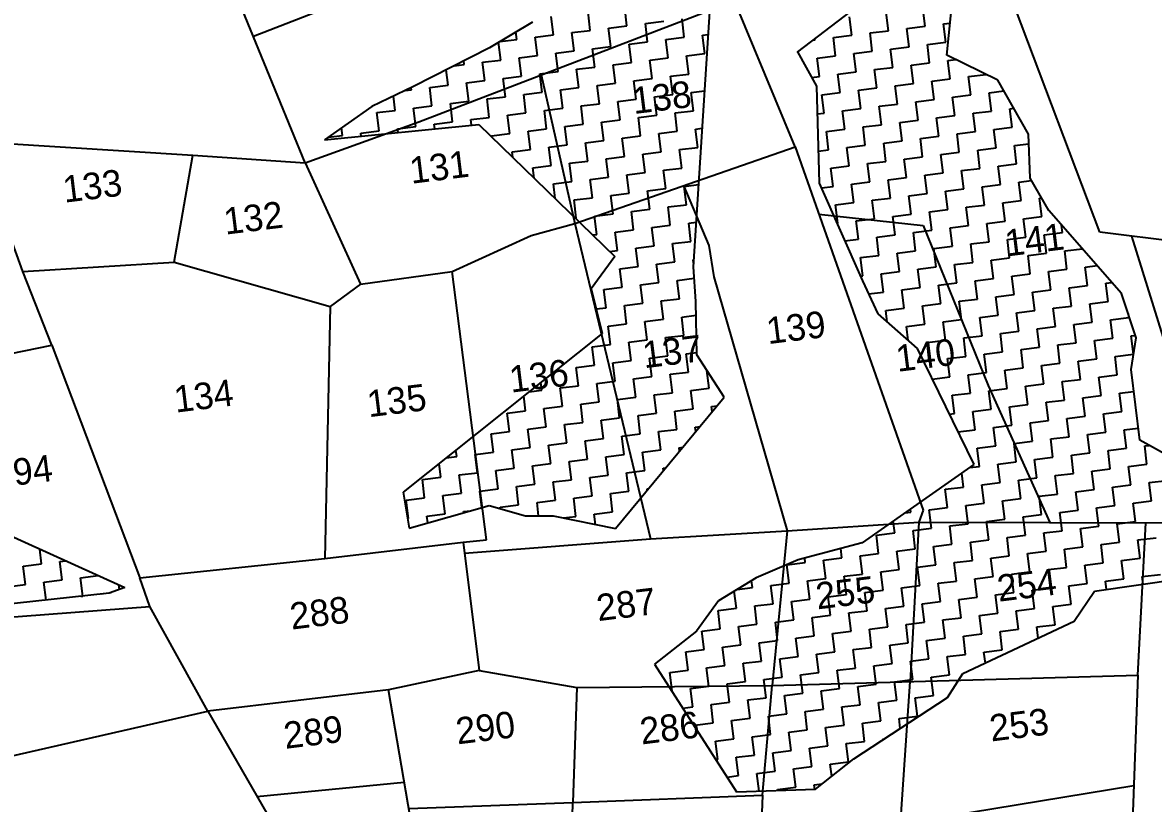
# Model space of a CAD drawing. Header units: metres. Extents: x 286056 to 292206, y 2024114 to 2027347.
# Drawn here: x 287540 to 288133, y 2025718 to 2026127 of the extents above; entities that cross this region are included whole.
import ezdxf
from ezdxf.enums import TextEntityAlignment as Align

# ---------------------------------------------------------------- set-up
doc = ezdxf.new("R2010")
doc.units = ezdxf.units.M
for name, color, linetype in [('POLY_HATCH', 12, 'Continuous'), ('POLY_PARCEL', 6, 'Continuous'), ('TEXT_PARCEL', 7, 'Continuous')]:
    doc.layers.add(name, color=color, linetype=linetype)
doc.styles.add('TEXT_MAP', font='')
doc.styles.get('TEXT_MAP').set_extended_font_data('Kruti Dev 050')

# ---------------------------------------------------------------- blocks, each defined once
blk = doc.blocks.new('13')
at = {"layer": 'POLY_HATCH'}
for p, q in [((221.201, 365.763), (225.028, 385.996)), ((239.479, 384.899), (229.974, 379.347)), ((212.437, 383.529), (209.351, 382.171)), ((209.351, 382.171), (203.919, 380.198)), ((239.973, 377.867), (240.96, 382.185)), ((203.919, 380.198), (200.956, 379.211)), ((229.974, 379.347), (230.962, 376.88)), ((200.956, 379.211), (197.5, 377.36)), ((243.182, 375.77), (239.973, 377.867)), ((197.5, 377.36), (207.993, 377.113)), ((207.993, 377.113), (216.016, 367.12)), ((230.962, 376.88), (230.344, 370.341)), ((244.781, 371.893), (243.182, 375.77)), ((244.534, 368.932), (244.781, 371.893)), ((230.344, 370.341), (232.443, 363.433)), ((245.522, 366.588), (244.534, 368.932)), ((149.904, 367.596), (180.395, 348.967)), ((216.016, 367.12), (214.165, 365.146)), ((249.719, 360.42), (245.522, 366.588)), ((221.078, 363.419), (221.201, 365.763)), ((214.165, 365.146), (214.535, 362.062)), ((220.707, 359.841), (221.078, 363.419)), ((232.443, 363.433), (233.184, 361.089)), ((214.535, 362.062), (199.845, 353.056)), ((233.184, 361.089), (235.543, 358.436)), ((250.336, 357.336), (249.719, 360.42)), ((222.189, 356.757), (220.707, 359.841)), ((235.543, 358.436), (238.382, 350.171)), ((249.719, 355.238), (250.336, 357.336)), ((213.794, 348.861), (222.189, 356.757)), ((249.719, 350.427), (249.719, 355.238)), ((199.845, 353.056), (199.969, 350.589)), ((199.969, 350.589), (205.524, 351.452)), ((205.524, 351.452), (207.869, 350.465)), ((207.869, 350.465), (209.721, 350.218)), ((209.721, 350.218), (213.794, 348.861)), ((256.015, 345.862), (249.719, 350.427)), ((238.382, 350.171), (230.235, 345.853)), ((179.284, 348.72), (163.36, 348.967)), ((180.395, 348.967), (179.284, 348.72)), ((230.235, 345.853), (225.791, 345.236)), ((225.791, 345.236), (222.828, 344.372)), ((222.828, 344.372), (220.112, 343.138)), ((220.112, 343.138), (218.384, 341.288)), ((218.384, 341.288), (215.298, 339.437)), ((243.813, 338.82), (245.418, 340.671)), ((245.418, 340.671), (251.467, 340.794)), ((215.298, 339.437), (219.742, 330.184)), ((235.913, 336.23), (243.813, 338.82)), ((234.679, 334.749), (235.913, 336.23)), ((227.889, 331.418), (234.679, 334.749)), ((225.05, 329.691), (227.889, 331.418)), ((219.742, 330.184), (225.05, 329.691))]:
    blk.add_line(p, q, dxfattribs=at)
at = {"layer": 'POLY_HATCH', "linetype": 'Continuous'}
for p, q in [((213.75, 382.5), (213.75, 383.75)), ((216.25, 382.5), (216.25, 383.75)), ((218.75, 382.5), (218.75, 383.75)), ((210, 381.25), (210, 382.457)), ((210.098, 382.5), (211.25, 382.5)), ((211.25, 382.5), (211.25, 383.007)), ((212.5, 382.5), (213.75, 382.5)), ((212.5, 381.25), (212.5, 382.5)), ((215, 382.5), (216.25, 382.5)), ((215, 381.25), (215, 382.5)), ((217.5, 382.5), (218.75, 382.5)), ((217.5, 381.25), (217.5, 382.5)), ((220, 382.5), (221.25, 382.5)), ((220, 381.25), (220, 382.5)), ((222.5, 381.25), (222.5, 382.5)), ((206.25, 380), (206.25, 381.045)), ((206.815, 381.25), (207.5, 381.25)), ((207.5, 381.25), (207.5, 381.499)), ((208.75, 381.25), (210, 381.25)), ((208.75, 380), (208.75, 381.25)), ((211.25, 381.25), (212.5, 381.25)), ((211.25, 380), (211.25, 381.25)), ((213.75, 381.25), (215, 381.25)), ((213.75, 380), (213.75, 381.25)), ((216.25, 381.25), (217.5, 381.25)), ((216.25, 380), (216.25, 381.25)), ((218.75, 381.25), (220, 381.25)), ((218.75, 380), (218.75, 381.25)), ((221.25, 381.25), (222.5, 381.25)), ((221.25, 380), (221.25, 381.25)), ((223.75, 381.25), (224.13, 381.25)), ((223.75, 380), (223.75, 381.25)), ((233.75, 380), (233.75, 381.25)), ((236.25, 380), (236.25, 381.25)), ((238.75, 380), (238.75, 381.25)), ((203.326, 380), (203.75, 380)), ((203.75, 380), (203.75, 380.141)), ((205, 380), (206.25, 380)), ((205, 378.75), (205, 380)), ((207.5, 380), (208.75, 380)), ((207.5, 378.75), (207.5, 380)), ((210, 380), (211.25, 380)), ((210, 378.75), (210, 380)), ((212.5, 380), (213.75, 380)), ((212.5, 378.75), (212.5, 380)), ((215, 380), (216.25, 380)), ((215, 378.75), (215, 380)), ((217.5, 380), (218.75, 380)), ((217.5, 378.75), (217.5, 380)), ((220, 380), (221.25, 380)), ((220, 378.75), (220, 380)), ((222.5, 380), (223.75, 380)), ((222.5, 378.75), (222.5, 380)), ((231.091, 380), (231.25, 380)), ((231.25, 380), (231.25, 380.093)), ((232.5, 380), (233.75, 380)), ((232.5, 378.75), (232.5, 380)), ((235, 380), (236.25, 380)), ((235, 378.75), (235, 380)), ((237.5, 380), (238.75, 380)), ((237.5, 378.75), (237.5, 380)), ((240, 380), (240.461, 380)), ((240, 378.75), (240, 380)), ((202.5, 378.75), (202.5, 379.725)), ((230, 379.283), (230, 379.363)), ((201.25, 378.75), (202.5, 378.75)), ((201.25, 377.5), (201.25, 378.75)), ((203.75, 378.75), (205, 378.75)), ((203.75, 377.5), (203.75, 378.75)), ((206.25, 378.75), (207.5, 378.75)), ((206.25, 377.5), (206.25, 378.75)), ((208.75, 378.75), (210, 378.75)), ((208.75, 377.5), (208.75, 378.75)), ((211.25, 378.75), (212.5, 378.75)), ((211.25, 377.5), (211.25, 378.75)), ((213.75, 378.75), (215, 378.75)), ((213.75, 377.5), (213.75, 378.75)), ((216.25, 378.75), (217.5, 378.75)), ((216.25, 377.5), (216.25, 378.75)), ((218.75, 378.75), (220, 378.75)), ((218.75, 377.5), (218.75, 378.75)), ((221.25, 378.75), (222.5, 378.75)), ((221.25, 377.5), (221.25, 378.75)), ((231.25, 378.75), (232.5, 378.75)), ((231.25, 377.5), (231.25, 378.75)), ((233.75, 378.75), (235, 378.75)), ((233.75, 377.5), (233.75, 378.75)), ((236.25, 378.75), (237.5, 378.75)), ((236.25, 377.5), (236.25, 378.75)), ((238.75, 378.75), (240, 378.75)), ((238.75, 377.5), (238.75, 378.75)), ((198.75, 377.5), (198.75, 378.029)), ((197.762, 377.5), (198.75, 377.5)), ((200, 377.5), (201.25, 377.5)), ((200, 377.301), (200, 377.5)), ((202.5, 377.5), (203.75, 377.5)), ((202.5, 377.242), (202.5, 377.5)), ((205, 377.5), (206.25, 377.5)), ((205, 377.184), (205, 377.5)), ((207.5, 377.5), (208.75, 377.5)), ((207.5, 377.125), (207.5, 377.5)), ((210, 377.5), (211.25, 377.5)), ((210, 376.25), (210, 377.5)), ((212.5, 377.5), (213.75, 377.5)), ((212.5, 376.25), (212.5, 377.5)), ((215, 377.5), (216.25, 377.5)), ((215, 376.25), (215, 377.5)), ((217.5, 377.5), (218.75, 377.5)), ((217.5, 376.25), (217.5, 377.5)), ((220, 377.5), (221.25, 377.5)), ((220, 376.25), (220, 377.5)), ((222.5, 377.5), (223.421, 377.5)), ((222.5, 376.25), (222.5, 377.5)), ((230.713, 377.5), (231.25, 377.5)), ((232.5, 377.5), (233.75, 377.5)), ((232.5, 376.25), (232.5, 377.5)), ((235, 377.5), (236.25, 377.5)), ((235, 376.25), (235, 377.5)), ((237.5, 377.5), (238.75, 377.5)), ((237.5, 376.25), (237.5, 377.5)), ((240, 377.5), (240.535, 377.5)), ((240, 376.25), (240, 377.5)), ((208.75, 376.25), (210, 376.25)), ((208.75, 376.17), (208.75, 376.25)), ((211.25, 376.25), (212.5, 376.25)), ((211.25, 375), (211.25, 376.25)), ((213.75, 376.25), (215, 376.25)), ((213.75, 375), (213.75, 376.25)), ((216.25, 376.25), (217.5, 376.25)), ((216.25, 375), (216.25, 376.25)), ((218.75, 376.25), (220, 376.25)), ((218.75, 375), (218.75, 376.25)), ((221.25, 376.25), (222.5, 376.25)), ((221.25, 375), (221.25, 376.25)), ((231.25, 376.25), (232.5, 376.25)), ((231.25, 375), (231.25, 376.25)), ((233.75, 376.25), (235, 376.25)), ((233.75, 375), (233.75, 376.25)), ((236.25, 376.25), (237.5, 376.25)), ((236.25, 375), (236.25, 376.25)), ((238.75, 376.25), (240, 376.25)), ((238.75, 375), (238.75, 376.25)), ((241.25, 376.25), (242.447, 376.25)), ((241.25, 375), (241.25, 376.25)), ((210, 375), (211.25, 375)), ((210, 374.613), (210, 375)), ((212.5, 375), (213.75, 375)), ((212.5, 373.75), (212.5, 375)), ((215, 375), (216.25, 375)), ((215, 373.75), (215, 375)), ((217.5, 375), (218.75, 375)), ((217.5, 373.75), (217.5, 375)), ((220, 375), (221.25, 375)), ((220, 373.75), (220, 375)), ((222.5, 375), (222.948, 375)), ((222.5, 373.75), (222.5, 375)), ((230.784, 375), (231.25, 375)), ((232.5, 375), (233.75, 375)), ((232.5, 373.75), (232.5, 375)), ((235, 375), (236.25, 375)), ((235, 373.75), (235, 375)), ((237.5, 375), (238.75, 375)), ((237.5, 373.75), (237.5, 375)), ((240, 375), (241.25, 375)), ((240, 373.75), (240, 375)), ((242.5, 375), (243.5, 375)), ((242.5, 373.75), (242.5, 375)), ((211.25, 373.75), (212.5, 373.75)), ((211.25, 373.057), (211.25, 373.75)), ((213.75, 373.75), (215, 373.75)), ((213.75, 372.5), (213.75, 373.75)), ((216.25, 373.75), (217.5, 373.75)), ((216.25, 372.5), (216.25, 373.75)), ((218.75, 373.75), (220, 373.75)), ((218.75, 372.5), (218.75, 373.75)), ((221.25, 373.75), (222.5, 373.75)), ((221.25, 372.5), (221.25, 373.75)), ((231.25, 373.75), (232.5, 373.75)), ((231.25, 372.5), (231.25, 373.75)), ((233.75, 373.75), (235, 373.75)), ((233.75, 372.5), (233.75, 373.75)), ((236.25, 373.75), (237.5, 373.75)), ((236.25, 372.5), (236.25, 373.75)), ((238.75, 373.75), (240, 373.75)), ((238.75, 372.5), (238.75, 373.75)), ((241.25, 373.75), (242.5, 373.75)), ((241.25, 372.5), (241.25, 373.75)), ((243.75, 373.75), (244.015, 373.75)), ((243.75, 372.5), (243.75, 373.75)), ((212.5, 372.5), (213.75, 372.5)), ((212.5, 371.5), (212.5, 372.5)), ((215, 372.5), (216.25, 372.5)), ((215, 371.25), (215, 372.5)), ((217.5, 372.5), (218.75, 372.5)), ((217.5, 371.25), (217.5, 372.5)), ((220, 372.5), (221.25, 372.5)), ((220, 371.25), (220, 372.5)), ((230.548, 372.5), (231.25, 372.5)), ((232.5, 372.5), (233.75, 372.5)), ((232.5, 371.25), (232.5, 372.5)), ((235, 372.5), (236.25, 372.5)), ((235, 371.25), (235, 372.5)), ((237.5, 372.5), (238.75, 372.5)), ((237.5, 371.25), (237.5, 372.5)), ((240, 372.5), (241.25, 372.5)), ((240, 371.25), (240, 372.5)), ((242.5, 372.5), (243.75, 372.5)), ((242.5, 371.25), (242.5, 372.5)), ((213.75, 371.25), (215, 371.25)), ((213.75, 370), (213.75, 371.25)), ((216.25, 371.25), (217.5, 371.25)), ((216.25, 370), (216.25, 371.25)), ((218.75, 371.25), (220, 371.25)), ((218.75, 370), (218.75, 371.25)), ((221.25, 371.25), (222.239, 371.25)), ((221.25, 370), (221.25, 371.25)), ((231.25, 371.25), (232.5, 371.25)), ((231.25, 370), (231.25, 371.25)), ((233.75, 371.25), (235, 371.25)), ((233.75, 370), (233.75, 371.25)), ((236.25, 371.25), (237.5, 371.25)), ((236.25, 370), (236.25, 371.25)), ((238.75, 371.25), (240, 371.25)), ((238.75, 370), (238.75, 371.25)), ((241.25, 371.25), (242.5, 371.25)), ((241.25, 370), (241.25, 371.25)), ((243.75, 371.25), (244.728, 371.25)), ((243.75, 370), (243.75, 371.25)), ((213.704, 370), (213.75, 370)), ((215, 370), (216.25, 370)), ((215, 368.75), (215, 370)), ((217.5, 370), (218.75, 370)), ((217.5, 368.75), (217.5, 370)), ((220, 370), (221.25, 370)), ((220, 368.75), (220, 370)), ((230.448, 370), (231.25, 370)), ((232.5, 370), (233.75, 370)), ((232.5, 368.75), (232.5, 370)), ((235, 370), (236.25, 370)), ((235, 368.75), (235, 370)), ((237.5, 370), (238.75, 370)), ((237.5, 368.75), (237.5, 370)), ((240, 370), (241.25, 370)), ((240, 368.75), (240, 370)), ((242.5, 370), (243.75, 370)), ((242.5, 368.75), (242.5, 370)), ((214.708, 368.75), (215, 368.75)), ((216.25, 368.75), (217.5, 368.75)), ((216.25, 367.5), (216.25, 368.75)), ((218.75, 368.75), (220, 368.75)), ((218.75, 367.5), (218.75, 368.75)), ((221.25, 368.75), (221.766, 368.75)), ((221.25, 367.5), (221.25, 368.75)), ((231.25, 368.75), (232.5, 368.75)), ((231.25, 367.5), (231.25, 368.75)), ((233.75, 368.75), (235, 368.75)), ((233.75, 367.5), (233.75, 368.75)), ((236.25, 368.75), (237.5, 368.75)), ((236.25, 367.5), (236.25, 368.75)), ((238.75, 368.75), (240, 368.75)), ((238.75, 367.5), (238.75, 368.75)), ((241.25, 368.75), (242.5, 368.75)), ((241.25, 367.5), (241.25, 368.75)), ((243.75, 368.75), (244.611, 368.75)), ((243.75, 367.5), (243.75, 368.75)), ((215.712, 367.5), (216.25, 367.5)), ((217.5, 367.5), (218.75, 367.5)), ((217.5, 366.25), (217.5, 367.5)), ((220, 367.5), (221.25, 367.5)), ((220, 366.25), (220, 367.5)), ((231.207, 367.5), (231.25, 367.5)), ((232.5, 367.5), (233.75, 367.5)), ((232.5, 366.25), (232.5, 367.5)), ((235, 367.5), (236.25, 367.5)), ((235, 366.25), (235, 367.5)), ((237.5, 367.5), (238.75, 367.5)), ((237.5, 366.25), (237.5, 367.5)), ((240, 367.5), (241.25, 367.5)), ((240, 366.25), (240, 367.5)), ((242.5, 367.5), (243.75, 367.5)), ((242.5, 366.25), (242.5, 367.5)), ((245, 367.5), (245.138, 367.5)), ((245, 366.25), (245, 367.5)), ((216.25, 366.25), (217.5, 366.25)), ((216.25, 365), (216.25, 366.25)), ((218.75, 366.25), (220, 366.25)), ((218.75, 365), (218.75, 366.25)), ((221.25, 366.25), (221.293, 366.25)), ((221.25, 366.022), (221.25, 366.25)), ((231.587, 366.25), (232.5, 366.25)), ((233.75, 366.25), (235, 366.25)), ((233.75, 365), (233.75, 366.25)), ((236.25, 366.25), (237.5, 366.25)), ((236.25, 365), (236.25, 366.25)), ((238.75, 366.25), (240, 366.25)), ((238.75, 365), (238.75, 366.25)), ((241.25, 366.25), (242.5, 366.25)), ((241.25, 365), (241.25, 366.25)), ((243.75, 366.25), (245, 366.25)), ((243.75, 365), (243.75, 366.25)), ((246.25, 365), (246.25, 365.518)), ((215, 365), (216.25, 365)), ((215, 363.75), (215, 365)), ((217.5, 365), (218.75, 365)), ((217.5, 363.75), (217.5, 365)), ((220, 365), (221.161, 365)), ((220, 363.75), (220, 365)), ((232.5, 365), (233.75, 365)), ((232.5, 363.75), (232.5, 365)), ((235, 365), (236.25, 365)), ((235, 363.75), (235, 365)), ((237.5, 365), (238.75, 365)), ((237.5, 363.75), (237.5, 365)), ((240, 365), (241.25, 365)), ((240, 363.75), (240, 365)), ((242.5, 365), (243.75, 365)), ((242.5, 363.75), (242.5, 365)), ((245, 365), (246.25, 365)), ((245, 363.75), (245, 365)), ((214.332, 363.75), (215, 363.75)), ((216.25, 363.75), (217.5, 363.75)), ((216.25, 362.5), (216.25, 363.75)), ((218.75, 363.75), (220, 363.75)), ((218.75, 362.5), (218.75, 363.75)), ((232.347, 363.75), (232.5, 363.75)), ((233.75, 363.75), (235, 363.75)), ((233.75, 362.5), (233.75, 363.75)), ((236.25, 363.75), (237.5, 363.75)), ((236.25, 362.5), (236.25, 363.75)), ((238.75, 363.75), (240, 363.75)), ((238.75, 362.5), (238.75, 363.75)), ((241.25, 363.75), (242.5, 363.75)), ((241.25, 362.5), (241.25, 363.75)), ((243.75, 363.75), (245, 363.75)), ((243.75, 362.5), (243.75, 363.75)), ((246.25, 363.75), (247.453, 363.75)), ((246.25, 362.5), (246.25, 363.75)), ((215, 362.5), (216.25, 362.5)), ((215, 361.25), (215, 362.5)), ((217.5, 362.5), (218.75, 362.5)), ((217.5, 361.25), (217.5, 362.5)), ((220, 362.5), (220.982, 362.5)), ((220, 361.25), (220, 362.5)), ((232.738, 362.5), (233.75, 362.5)), ((235, 362.5), (236.25, 362.5)), ((235, 361.25), (235, 362.5)), ((237.5, 362.5), (238.75, 362.5)), ((237.5, 361.25), (237.5, 362.5)), ((240, 362.5), (241.25, 362.5)), ((240, 361.25), (240, 362.5)), ((242.5, 362.5), (243.75, 362.5)), ((242.5, 361.25), (242.5, 362.5)), ((245, 362.5), (246.25, 362.5)), ((245, 361.25), (245, 362.5)), ((247.5, 362.5), (248.304, 362.5)), ((247.5, 361.25), (247.5, 362.5)), ((213.75, 361.25), (215, 361.25)), ((213.75, 360), (213.75, 361.25)), ((216.25, 361.25), (217.5, 361.25)), ((216.25, 360), (216.25, 361.25)), ((218.75, 361.25), (220, 361.25)), ((218.75, 360), (218.75, 361.25)), ((233.75, 361.25), (235, 361.25)), ((233.75, 360.452), (233.75, 361.25)), ((236.25, 361.25), (237.5, 361.25)), ((236.25, 360), (236.25, 361.25)), ((238.75, 361.25), (240, 361.25)), ((238.75, 360), (238.75, 361.25)), ((241.25, 361.25), (242.5, 361.25)), ((241.25, 360), (241.25, 361.25)), ((243.75, 361.25), (245, 361.25)), ((243.75, 360), (243.75, 361.25)), ((246.25, 361.25), (247.5, 361.25)), ((246.25, 360), (246.25, 361.25)), ((248.75, 361.25), (249.154, 361.25)), ((248.75, 360), (248.75, 361.25)), ((211.172, 360), (211.25, 360)), ((211.25, 360), (211.25, 360.048)), ((212.5, 360), (213.75, 360)), ((212.5, 358.75), (212.5, 360)), ((215, 360), (216.25, 360)), ((215, 358.75), (215, 360)), ((217.5, 360), (218.75, 360)), ((217.5, 358.75), (217.5, 360)), ((220, 360), (220.724, 360)), ((220, 358.75), (220, 360)), ((235, 360), (236.25, 360)), ((235, 359.046), (235, 360)), ((237.5, 360), (238.75, 360)), ((237.5, 358.75), (237.5, 360)), ((240, 360), (241.25, 360)), ((240, 358.75), (240, 360)), ((242.5, 360), (243.75, 360)), ((242.5, 358.75), (242.5, 360)), ((245, 360), (246.25, 360)), ((245, 358.75), (245, 360)), ((247.5, 360), (248.75, 360)), ((247.5, 358.75), (247.5, 360)), ((209.133, 358.75), (210, 358.75)), ((210, 358.75), (210, 359.282)), ((211.25, 358.75), (212.5, 358.75)), ((211.25, 357.5), (211.25, 358.75)), ((213.75, 358.75), (215, 358.75)), ((213.75, 357.5), (213.75, 358.75)), ((216.25, 358.75), (217.5, 358.75)), ((216.25, 357.5), (216.25, 358.75)), ((218.75, 358.75), (220, 358.75)), ((218.75, 357.5), (218.75, 358.75)), ((221.25, 357.5), (221.25, 358.711)), ((236.25, 358.75), (237.5, 358.75)), ((236.25, 357.5), (236.25, 358.75)), ((238.75, 358.75), (240, 358.75)), ((238.75, 357.5), (238.75, 358.75)), ((241.25, 358.75), (242.5, 358.75)), ((241.25, 357.5), (241.25, 358.75)), ((243.75, 358.75), (245, 358.75)), ((243.75, 357.5), (243.75, 358.75)), ((246.25, 358.75), (247.5, 358.75)), ((246.25, 357.5), (246.25, 358.75)), ((248.75, 358.75), (250, 358.75)), ((248.75, 357.5), (248.75, 358.75)), ((250, 358.75), (250, 359.016)), ((208.75, 357.5), (208.75, 358.515)), ((207.5, 357.5), (208.75, 357.5)), ((207.5, 356.25), (207.5, 357.5)), ((210, 357.5), (211.25, 357.5)), ((210, 356.25), (210, 357.5)), ((212.5, 357.5), (213.75, 357.5)), ((212.5, 356.25), (212.5, 357.5)), ((215, 357.5), (216.25, 357.5)), ((215, 356.25), (215, 357.5)), ((217.5, 357.5), (218.75, 357.5)), ((217.5, 356.25), (217.5, 357.5)), ((220, 357.5), (221.25, 357.5)), ((220, 356.25), (220, 357.5)), ((235.864, 357.5), (236.25, 357.5)), ((237.5, 357.5), (238.75, 357.5)), ((237.5, 356.25), (237.5, 357.5)), ((240, 357.5), (241.25, 357.5)), ((240, 356.25), (240, 357.5)), ((242.5, 357.5), (243.75, 357.5)), ((242.5, 356.25), (242.5, 357.5)), ((245, 357.5), (246.25, 357.5)), ((245, 356.25), (245, 357.5)), ((247.5, 357.5), (248.75, 357.5)), ((247.5, 356.25), (247.5, 357.5)), ((250, 357.5), (250.303, 357.5)), ((250, 356.25), (250, 357.5)), ((206.25, 356.25), (207.5, 356.25)), ((206.25, 355), (206.25, 356.25)), ((208.75, 356.25), (210, 356.25)), ((208.75, 355), (208.75, 356.25)), ((211.25, 356.25), (212.5, 356.25)), ((211.25, 355), (211.25, 356.25)), ((213.75, 356.25), (215, 356.25)), ((213.75, 355), (213.75, 356.25)), ((216.25, 356.25), (217.5, 356.25)), ((216.25, 355), (216.25, 356.25)), ((218.75, 356.25), (220, 356.25)), ((218.75, 355), (218.75, 356.25)), ((221.25, 356.25), (221.649, 356.25)), ((221.25, 355.874), (221.25, 356.25)), ((236.294, 356.25), (237.5, 356.25)), ((238.75, 356.25), (240, 356.25)), ((238.75, 355), (238.75, 356.25)), ((241.25, 356.25), (242.5, 356.25)), ((241.25, 355), (241.25, 356.25)), ((243.75, 356.25), (245, 356.25)), ((243.75, 355), (243.75, 356.25)), ((246.25, 356.25), (247.5, 356.25)), ((246.25, 355), (246.25, 356.25)), ((248.75, 356.25), (250, 356.25)), ((248.75, 355), (248.75, 356.25)), ((203.016, 355), (203.75, 355)), ((203.75, 355), (203.75, 355.45)), ((205, 355), (206.25, 355)), ((205, 353.75), (205, 355)), ((207.5, 355), (208.75, 355)), ((207.5, 353.75), (207.5, 355)), ((210, 355), (211.25, 355)), ((210, 353.75), (210, 355)), ((212.5, 355), (213.75, 355)), ((212.5, 353.75), (212.5, 355)), ((215, 355), (216.25, 355)), ((215, 353.75), (215, 355)), ((217.5, 355), (218.75, 355)), ((217.5, 353.75), (217.5, 355)), ((220, 355), (220.321, 355)), ((220, 354.698), (220, 355)), ((237.5, 355), (238.75, 355)), ((237.5, 353.75), (237.5, 355)), ((240, 355), (241.25, 355)), ((240, 353.75), (240, 355)), ((242.5, 355), (243.75, 355)), ((242.5, 353.75), (242.5, 355)), ((245, 355), (246.25, 355)), ((245, 353.75), (245, 355)), ((247.5, 355), (248.75, 355)), ((247.5, 353.75), (247.5, 355)), ((202.5, 353.75), (202.5, 354.683)), ((201.25, 353.75), (202.5, 353.75)), ((201.25, 352.5), (201.25, 353.75)), ((203.75, 353.75), (205, 353.75)), ((203.75, 352.5), (203.75, 353.75)), ((206.25, 353.75), (207.5, 353.75)), ((206.25, 352.5), (206.25, 353.75)), ((208.75, 353.75), (210, 353.75)), ((208.75, 352.5), (208.75, 353.75)), ((211.25, 353.75), (212.5, 353.75)), ((211.25, 352.5), (211.25, 353.75)), ((213.75, 353.75), (215, 353.75)), ((213.75, 352.5), (213.75, 353.75)), ((216.25, 353.75), (217.5, 353.75)), ((216.25, 352.5), (216.25, 353.75)), ((218.75, 353.75), (218.992, 353.75)), ((218.75, 353.523), (218.75, 353.75)), ((237.152, 353.75), (237.5, 353.75)), ((238.75, 353.75), (240, 353.75)), ((238.75, 352.5), (238.75, 353.75)), ((241.25, 353.75), (242.5, 353.75)), ((241.25, 352.5), (241.25, 353.75)), ((243.75, 353.75), (245, 353.75)), ((243.75, 352.5), (243.75, 353.75)), ((246.25, 353.75), (247.5, 353.75)), ((246.25, 352.5), (246.25, 353.75)), ((248.75, 353.75), (249.719, 353.75)), ((248.75, 352.5), (248.75, 353.75)), ((200, 352.5), (201.25, 352.5)), ((200, 351.25), (200, 352.5)), ((202.5, 352.5), (203.75, 352.5)), ((202.5, 351.25), (202.5, 352.5)), ((205, 352.5), (206.25, 352.5)), ((205, 351.371), (205, 352.5)), ((207.5, 352.5), (208.75, 352.5)), ((207.5, 351.25), (207.5, 352.5)), ((210, 352.5), (211.25, 352.5)), ((210, 351.25), (210, 352.5)), ((212.5, 352.5), (213.75, 352.5)), ((212.5, 351.25), (212.5, 352.5)), ((215, 352.5), (216.25, 352.5)), ((215, 351.25), (215, 352.5)), ((217.5, 352.5), (217.663, 352.5)), ((217.5, 352.347), (217.5, 352.5)), ((237.582, 352.5), (238.75, 352.5)), ((240, 352.5), (241.25, 352.5)), ((240, 351.25), (240, 352.5)), ((242.5, 352.5), (243.75, 352.5)), ((242.5, 351.25), (242.5, 352.5)), ((245, 352.5), (246.25, 352.5)), ((245, 351.25), (245, 352.5)), ((247.5, 352.5), (248.75, 352.5)), ((247.5, 351.25), (247.5, 352.5)), ((175, 351.25), (175, 352.263)), ((173.75, 351.25), (175, 351.25)), ((173.75, 350), (173.75, 351.25)), ((176.25, 351.25), (176.658, 351.25)), ((176.25, 350), (176.25, 351.25)), ((199.936, 351.25), (200, 351.25)), ((201.25, 351.25), (202.5, 351.25)), ((201.25, 350.788), (201.25, 351.25)), ((203.75, 351.25), (204.223, 351.25)), ((203.75, 351.176), (203.75, 351.25)), ((206.25, 351.25), (207.5, 351.25)), ((206.25, 351.147), (206.25, 351.25)), ((208.75, 351.25), (210, 351.25)), ((208.75, 350.348), (208.75, 351.25)), ((211.25, 351.25), (212.5, 351.25)), ((211.25, 350), (211.25, 351.25)), ((213.75, 351.25), (215, 351.25)), ((213.75, 350), (213.75, 351.25)), ((216.25, 351.25), (216.334, 351.25)), ((216.25, 351.171), (216.25, 351.25)), ((238.75, 351.25), (240, 351.25)), ((238.75, 350), (238.75, 351.25)), ((241.25, 351.25), (242.5, 351.25)), ((241.25, 350), (241.25, 351.25)), ((243.75, 351.25), (245, 351.25)), ((243.75, 350), (243.75, 351.25)), ((246.25, 351.25), (247.5, 351.25)), ((246.25, 350), (246.25, 351.25)), ((248.75, 351.25), (249.719, 351.25)), ((248.75, 350), (248.75, 351.25)), ((172.5, 350), (173.75, 350)), ((175, 350), (176.25, 350)), ((175, 348.787), (175, 350)), ((177.5, 350), (178.704, 350)), ((177.5, 348.75), (177.5, 350)), ((210.377, 350), (211.25, 350)), ((212.5, 350), (213.75, 350)), ((212.5, 349.293), (212.5, 350)), ((215, 350), (215.005, 350)), ((215, 349.995), (215, 350)), ((237.5, 348.75), (237.5, 349.703)), ((238.06, 350), (238.75, 350)), ((240, 350), (241.25, 350)), ((240, 348.75), (240, 350)), ((242.5, 350), (243.75, 350)), ((242.5, 348.75), (242.5, 350)), ((245, 350), (246.25, 350)), ((245, 348.75), (245, 350)), ((247.5, 350), (248.75, 350)), ((247.5, 348.75), (247.5, 350)), ((250, 350), (250.308, 350)), ((250, 348.75), (250, 350)), ((177.367, 348.75), (177.5, 348.75)), ((178.75, 348.75), (179.418, 348.75)), ((178.75, 348.729), (178.75, 348.75)), ((180, 348.879), (180, 349.208)), ((236.25, 348.75), (237.5, 348.75)), ((236.25, 347.5), (236.25, 348.75)), ((238.75, 348.75), (240, 348.75)), ((238.75, 347.5), (238.75, 348.75)), ((241.25, 348.75), (242.5, 348.75)), ((241.25, 347.5), (241.25, 348.75)), ((243.75, 348.75), (245, 348.75)), ((243.75, 347.5), (243.75, 348.75)), ((246.25, 348.75), (247.5, 348.75)), ((246.25, 347.5), (246.25, 348.75)), ((248.75, 348.75), (250, 348.75)), ((248.75, 347.5), (248.75, 348.75)), ((233.343, 347.5), (233.75, 347.5)), ((233.75, 347.5), (233.75, 347.716)), ((235, 347.5), (236.25, 347.5)), ((235, 346.25), (235, 347.5)), ((237.5, 347.5), (238.75, 347.5)), ((237.5, 346.25), (237.5, 347.5)), ((240, 347.5), (241.25, 347.5)), ((240, 346.25), (240, 347.5)), ((242.5, 347.5), (243.75, 347.5)), ((242.5, 346.25), (242.5, 347.5)), ((245, 347.5), (246.25, 347.5)), ((245, 346.25), (245, 347.5)), ((247.5, 347.5), (248.75, 347.5)), ((247.5, 346.25), (247.5, 347.5)), ((250, 347.5), (251.25, 347.5)), ((250, 346.25), (250, 347.5)), ((232.5, 346.25), (232.5, 347.053)), ((228.75, 345), (228.75, 345.646)), ((231.25, 346.25), (232.5, 346.25)), ((231.25, 345), (231.25, 346.25)), ((233.75, 346.25), (235, 346.25)), ((233.75, 345), (233.75, 346.25)), ((236.25, 346.25), (237.5, 346.25)), ((236.25, 345), (236.25, 346.25)), ((238.75, 346.25), (240, 346.25)), ((238.75, 345), (238.75, 346.25)), ((241.25, 346.25), (242.5, 346.25)), ((241.25, 345), (241.25, 346.25)), ((243.75, 346.25), (245, 346.25)), ((243.75, 345), (243.75, 346.25)), ((246.25, 346.25), (247.5, 346.25)), ((246.25, 345), (246.25, 346.25)), ((248.75, 346.25), (250, 346.25)), ((248.75, 345), (248.75, 346.25)), ((225, 345), (226.25, 345)), ((225, 343.75), (225, 345)), ((226.25, 345), (226.25, 345.299)), ((227.5, 345), (228.75, 345)), ((227.5, 343.75), (227.5, 345)), ((230, 345), (231.25, 345)), ((230, 343.75), (230, 345)), ((232.5, 345), (233.75, 345)), ((232.5, 343.75), (232.5, 345)), ((235, 345), (236.25, 345)), ((235, 343.75), (235, 345)), ((237.5, 345), (238.75, 345)), ((237.5, 343.75), (237.5, 345)), ((240, 345), (241.25, 345)), ((240, 343.75), (240, 345)), ((242.5, 345), (243.75, 345)), ((242.5, 343.75), (242.5, 345)), ((245, 345), (246.25, 345)), ((245, 343.75), (245, 345)), ((247.5, 345), (248.75, 345)), ((247.5, 343.75), (247.5, 345)), ((222.5, 343.75), (222.5, 344.223)), ((221.25, 342.5), (221.25, 343.655)), ((221.459, 343.75), (222.5, 343.75)), ((223.75, 343.75), (225, 343.75)), ((223.75, 342.5), (223.75, 343.75)), ((226.25, 343.75), (227.5, 343.75)), ((226.25, 342.5), (226.25, 343.75)), ((228.75, 343.75), (230, 343.75)), ((228.75, 342.5), (228.75, 343.75)), ((231.25, 343.75), (232.5, 343.75)), ((231.25, 342.5), (231.25, 343.75)), ((233.75, 343.75), (235, 343.75)), ((233.75, 342.5), (233.75, 343.75)), ((236.25, 343.75), (237.5, 343.75)), ((236.25, 342.5), (236.25, 343.75)), ((238.75, 343.75), (240, 343.75)), ((238.75, 342.5), (238.75, 343.75)), ((241.25, 343.75), (242.5, 343.75)), ((241.25, 342.5), (241.25, 343.75)), ((243.75, 343.75), (245, 343.75)), ((243.75, 342.5), (243.75, 343.75)), ((246.25, 343.75), (247.5, 343.75)), ((246.25, 342.5), (246.25, 343.75)), ((248.75, 343.75), (250, 343.75)), ((248.75, 342.5), (248.75, 343.75)), ((220, 342.5), (221.25, 342.5)), ((220, 341.25), (220, 342.5)), ((222.5, 342.5), (223.75, 342.5)), ((222.5, 341.25), (222.5, 342.5)), ((225, 342.5), (226.25, 342.5)), ((225, 341.25), (225, 342.5)), ((227.5, 342.5), (228.75, 342.5)), ((227.5, 341.25), (227.5, 342.5)), ((230, 342.5), (231.25, 342.5)), ((230, 341.25), (230, 342.5)), ((232.5, 342.5), (233.75, 342.5)), ((232.5, 341.25), (232.5, 342.5)), ((235, 342.5), (236.25, 342.5)), ((235, 341.25), (235, 342.5)), ((237.5, 342.5), (238.75, 342.5)), ((237.5, 341.25), (237.5, 342.5)), ((240, 342.5), (241.25, 342.5)), ((240, 341.25), (240, 342.5)), ((242.5, 342.5), (243.75, 342.5)), ((242.5, 341.25), (242.5, 342.5)), ((245, 342.5), (246.25, 342.5)), ((245, 341.25), (245, 342.5)), ((247.5, 342.5), (248.75, 342.5)), ((247.5, 341.25), (247.5, 342.5)), ((218.75, 341.25), (220, 341.25)), ((218.75, 340), (218.75, 341.25)), ((221.25, 341.25), (222.5, 341.25)), ((221.25, 340), (221.25, 341.25)), ((223.75, 341.25), (225, 341.25)), ((223.75, 340), (223.75, 341.25)), ((226.25, 341.25), (227.5, 341.25)), ((226.25, 340), (226.25, 341.25)), ((228.75, 341.25), (230, 341.25)), ((228.75, 340), (228.75, 341.25)), ((231.25, 341.25), (232.5, 341.25)), ((231.25, 340), (231.25, 341.25)), ((233.75, 341.25), (235, 341.25)), ((233.75, 340), (233.75, 341.25)), ((236.25, 341.25), (237.5, 341.25)), ((236.25, 340), (236.25, 341.25)), ((238.75, 341.25), (240, 341.25)), ((238.75, 340), (238.75, 341.25)), ((241.25, 341.25), (242.5, 341.25)), ((241.25, 340), (241.25, 341.25)), ((243.75, 341.25), (245, 341.25)), ((243.75, 340), (243.75, 341.25)), ((246.25, 341.25), (247.5, 341.25)), ((246.25, 340.688), (246.25, 341.25)), ((248.75, 341.25), (250, 341.25)), ((248.75, 340.739), (248.75, 341.25)), ((216.236, 340), (216.25, 340)), ((216.25, 340), (216.25, 340.008)), ((217.5, 340), (218.75, 340)), ((217.5, 338.75), (217.5, 340)), ((220, 340), (221.25, 340)), ((220, 338.75), (220, 340)), ((222.5, 340), (223.75, 340)), ((222.5, 338.75), (222.5, 340)), ((225, 340), (226.25, 340)), ((225, 338.75), (225, 340)), ((227.5, 340), (228.75, 340)), ((227.5, 338.75), (227.5, 340)), ((230, 340), (231.25, 340)), ((230, 338.75), (230, 340)), ((232.5, 340), (233.75, 340)), ((232.5, 338.75), (232.5, 340)), ((235, 340), (236.25, 340)), ((235, 338.75), (235, 340)), ((237.5, 340), (238.75, 340)), ((237.5, 338.75), (237.5, 340)), ((240, 340), (241.25, 340)), ((240, 338.75), (240, 340)), ((242.5, 340), (243.75, 340)), ((242.5, 338.75), (242.5, 340)), ((216.25, 338.75), (217.5, 338.75)), ((216.25, 337.5), (216.25, 338.75)), ((218.75, 338.75), (220, 338.75)), ((218.75, 337.5), (218.75, 338.75)), ((221.25, 338.75), (222.5, 338.75)), ((221.25, 337.5), (221.25, 338.75)), ((223.75, 338.75), (225, 338.75)), ((223.75, 337.5), (223.75, 338.75)), ((226.25, 338.75), (227.5, 338.75)), ((226.25, 337.5), (226.25, 338.75)), ((228.75, 338.75), (230, 338.75)), ((228.75, 337.5), (228.75, 338.75)), ((231.25, 338.75), (232.5, 338.75)), ((231.25, 337.5), (231.25, 338.75)), ((233.75, 338.75), (235, 338.75)), ((233.75, 337.5), (233.75, 338.75)), ((236.25, 338.75), (237.5, 338.75)), ((236.25, 337.5), (236.25, 338.75)), ((238.75, 338.75), (240, 338.75)), ((238.75, 337.5), (238.75, 338.75)), ((241.25, 338.75), (242.5, 338.75)), ((241.25, 337.98), (241.25, 338.75)), ((216.229, 337.5), (216.25, 337.5)), ((217.5, 337.5), (218.75, 337.5)), ((217.5, 336.25), (217.5, 337.5)), ((220, 337.5), (221.25, 337.5)), ((220, 336.25), (220, 337.5)), ((222.5, 337.5), (223.75, 337.5)), ((222.5, 336.25), (222.5, 337.5)), ((225, 337.5), (226.25, 337.5)), ((225, 336.25), (225, 337.5)), ((227.5, 337.5), (228.75, 337.5)), ((227.5, 336.25), (227.5, 337.5)), ((230, 337.5), (231.25, 337.5)), ((230, 336.25), (230, 337.5)), ((232.5, 337.5), (233.75, 337.5)), ((232.5, 336.25), (232.5, 337.5)), ((235, 337.5), (236.25, 337.5)), ((235, 336.25), (235, 337.5)), ((237.5, 337.5), (238.75, 337.5)), ((237.5, 336.75), (237.5, 337.5)), ((216.829, 336.25), (217.5, 336.25)), ((218.75, 336.25), (220, 336.25)), ((218.75, 335), (218.75, 336.25)), ((221.25, 336.25), (222.5, 336.25)), ((221.25, 335), (221.25, 336.25)), ((223.75, 336.25), (225, 336.25)), ((223.75, 335), (223.75, 336.25)), ((226.25, 336.25), (227.5, 336.25)), ((226.25, 335), (226.25, 336.25)), ((228.75, 336.25), (230, 336.25)), ((228.75, 335), (228.75, 336.25)), ((231.25, 336.25), (232.5, 336.25)), ((231.25, 335), (231.25, 336.25)), ((233.75, 336.25), (235, 336.25)), ((233.75, 335), (233.75, 336.25)), ((217.5, 335), (218.75, 335)), ((217.5, 334.853), (217.5, 335)), ((220, 335), (221.25, 335)), ((220, 333.75), (220, 335)), ((222.5, 335), (223.75, 335)), ((222.5, 333.75), (222.5, 335)), ((225, 335), (226.25, 335)), ((225, 333.75), (225, 335)), ((227.5, 335), (228.75, 335)), ((227.5, 333.75), (227.5, 335)), ((230, 335), (231.25, 335)), ((230, 333.75), (230, 335)), ((232.5, 335), (233.75, 335)), ((232.5, 333.75), (232.5, 335)), ((218.75, 333.75), (220, 333.75)), ((218.75, 332.5), (218.75, 333.75)), ((221.25, 333.75), (222.5, 333.75)), ((221.25, 332.5), (221.25, 333.75)), ((223.75, 333.75), (225, 333.75)), ((223.75, 332.5), (223.75, 333.75)), ((226.25, 333.75), (227.5, 333.75)), ((226.25, 332.5), (226.25, 333.75)), ((228.75, 333.75), (230, 333.75)), ((228.75, 332.5), (228.75, 333.75)), ((231.25, 333.75), (232.5, 333.75)), ((231.25, 333.067), (231.25, 333.75)), ((218.63, 332.5), (218.75, 332.5)), ((220, 332.5), (221.25, 332.5)), ((220, 331.25), (220, 332.5)), ((222.5, 332.5), (223.75, 332.5)), ((222.5, 331.25), (222.5, 332.5)), ((225, 332.5), (226.25, 332.5)), ((225, 331.25), (225, 332.5)), ((227.5, 332.5), (228.75, 332.5)), ((227.5, 331.25), (227.5, 332.5)), ((230, 332.5), (230.094, 332.5)), ((230, 332.454), (230, 332.5)), ((219.23, 331.25), (220, 331.25)), ((221.25, 331.25), (222.5, 331.25)), ((221.25, 330.044), (221.25, 331.25)), ((223.75, 331.25), (225, 331.25)), ((223.75, 330), (223.75, 331.25)), ((226.25, 331.25), (227.5, 331.25)), ((226.25, 330.421), (226.25, 331.25)), ((222.5, 330), (223.75, 330)), ((222.5, 329.928), (222.5, 330)), ((225, 330), (225.558, 330)), ((225, 329.696), (225, 330))]:
    blk.add_line(p, q, dxfattribs=at)
at = {"layer": 'POLY_PARCEL'}
for p, q in [((196.023, 375.979), (188.299, 404.284)), ((223.546, 392.431), (193.59, 384.896)), ((158.293, 383.086), (188.541, 377.432)), ((203.98, 377.783), (226.17, 383.28)), ((229.027, 372.984), (226.17, 383.28)), ((176.158, 371.035), (174.1, 380.131)), ((248.77, 364.713), (244.961, 380.418)), ((212.581, 379.914), (213.613, 369.667)), ((196.023, 375.979), (203.98, 377.783)), ((186.399, 370.404), (188.541, 377.432)), ((188.541, 377.432), (196.023, 375.979)), ((196.023, 375.979), (198.715, 367.381)), ((213.613, 369.667), (229.027, 372.984)), ((229.027, 372.984), (234.61, 347.538)), ((177.499, 365.837), (176.158, 371.035)), ((176.158, 371.035), (186.399, 370.404)), ((221.215, 371.302), (222.407, 367.068)), ((186.399, 370.404), (196.503, 366.128)), ((210.589, 369.224), (213.613, 369.667)), ((213.613, 369.667), (216.074, 347.875)), ((204.984, 367.455), (210.589, 369.224)), ((230.064, 368.258), (236.97, 366.63)), ((198.715, 367.381), (196.503, 366.128)), ((198.715, 367.381), (204.984, 367.455)), ((205.058, 349.174), (204.984, 367.455)), ((222.407, 367.068), (222.481, 364.931)), ((236.97, 366.63), (239.994, 355.352)), ((168.427, 365.174), (177.499, 365.837)), ((177.499, 365.837), (181.462, 349.495)), ((196.503, 366.128), (194.043, 349.253)), ((222.481, 364.931), (225.293, 347.285)), ((265.438, 360.512), (248.77, 364.713)), ((250.851, 364.189), (254.449, 344.193)), ((239.994, 355.352), (243.004, 345.651)), ((181.905, 347.494), (181.462, 349.495)), ((181.462, 349.495), (194.043, 349.253)), ((194.043, 349.253), (203.465, 349.206)), ((203.465, 349.206), (203.464, 340.46)), ((203.465, 349.206), (205.058, 349.174)), ((163.6, 348.365), (181.905, 347.494)), ((203.465, 348.465), (216.074, 347.875)), ((184.923, 339.989), (181.905, 347.494)), ((216.074, 347.875), (225.293, 347.285)), ((225.293, 347.285), (223.005, 337.026)), ((225.293, 347.285), (234.217, 346.769)), ((234.61, 347.538), (234.217, 346.769)), ((234.217, 346.769), (232.297, 336.136)), ((234.217, 346.769), (254.449, 344.193)), ((247.638, 334.667), (249.435, 344.832)), ((203.464, 340.46), (197.239, 339.915)), ((203.464, 340.46), (209.877, 338.5)), ((153.05, 336.759), (184.923, 339.989)), ((184.923, 339.989), (190.97, 325.689)), ((197.239, 339.915), (184.923, 339.989)), ((197.829, 326.794), (197.239, 339.915)), ((209.877, 338.5), (208.665, 330.833)), ((209.877, 338.5), (223.005, 337.026)), ((221.456, 329.728), (223.005, 337.026)), ((223.005, 337.026), (247.638, 334.667)), ((230.47, 326.678), (232.297, 336.136)), ((247.638, 334.667), (243.958, 311.802)), ((187.517, 333.854), (197.524, 333.589)), ((197.605, 331.774), (208.665, 330.833)), ((207.28, 321.231), (208.665, 330.833)), ((208.665, 330.833), (221.456, 329.728)), ((221.456, 329.728), (219.686, 319.335)), ((230.47, 326.678), (246.452, 327.296))]:
    blk.add_line(p, q, dxfattribs=at)
at = {"layer": 'TEXT_PARCEL', "style": 'TEXT_MAP'}
for s, p in [('138', (220.485, 376.516)), ('133', (181.542, 375.298)), ('131', (204.974, 373.687)), ('132', (192.078, 371.816)), ('141', (244.312, 363.86)), ('134', (187.263, 360.283)), ('139', (227.579, 359.959)), ('137', (219.072, 359.369)), ('135', (200.181, 358.372)), ('136', (209.927, 358.839)), ('140', (236.037, 357.025)), ('294', (174.506, 356.723)), ('288', (193.235, 344.759)), ('287', (213.876, 342.781)), ('255', (228.684, 341.746)), ('254', (240.923, 340.756)), ('289', (191.823, 336.809)), ('290', (203.415, 335.677)), ('286', (215.767, 334.142)), ('253', (239.254, 331.437))]:
    blk.add_text(s, height=1.8, dxfattribs=at).set_placement(p, align=Align.CENTER)

msp = doc.modelspace()

# ---------------------------------------------------------------- block references
at = {"xscale": 7.751650312977041, "yscale": 7.751650312977041, "zscale": 7.751650312977041, "rotation": 7.058277928675759}
msp.add_blockref('13', (286538.24, 2022974.39), dxfattribs=at)

doc.saveas('drawing.dxf')
